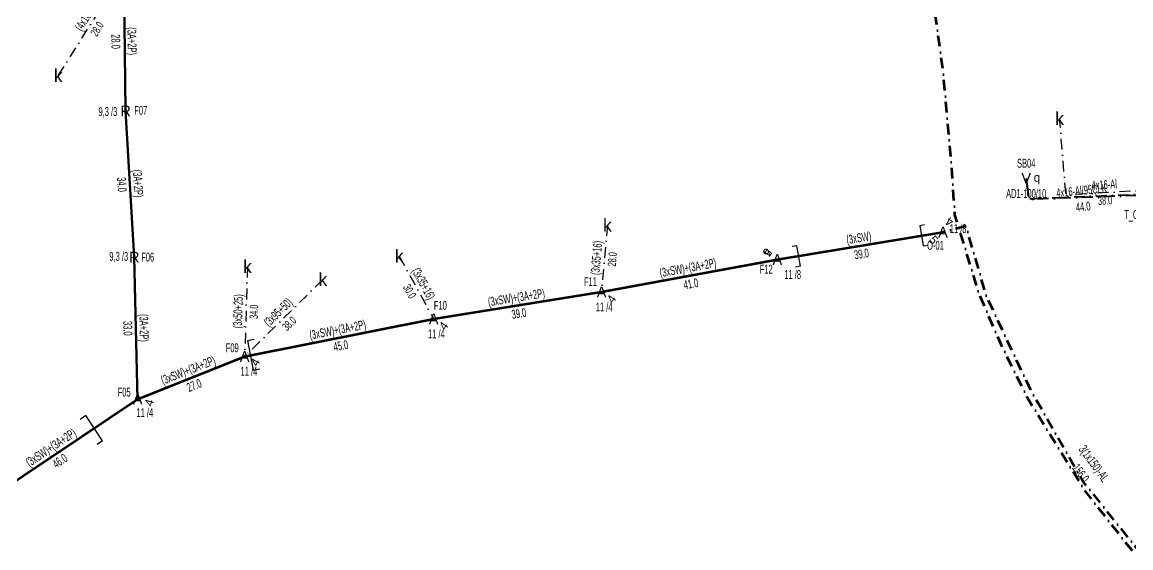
# Model space of a CAD drawing. Header units: millimetres. Extents: x 595692 to 597161, y 4087450 to 4088540.
# Drawn here: x 596431.2 to 596687.1, y 4087966.5 to 4088087.9 of the extents above; entities that cross this region are included whole.
import ezdxf
from ezdxf.enums import TextEntityAlignment as Align

# ---------------------------------------------------------------- set-up
doc = ezdxf.new("R2010")
doc.units = ezdxf.units.MM
doc.linetypes.add('DASHDOT', pattern=[5, 2.5, -1.25, 0, -1.25])
for name, color, linetype, lineweight in [('DIREK_AG_MEVCUT', 120, 'Continuous', 25), ('DIREK_AYD_YENI', 152, 'Continuous', 25), ('DIREK_BOX_YENI', 5, 'Continuous', 25), ('DIREK_OG_MEVCUT', 16, 'Continuous', 25), ('HAT_ABONE_YERALTI_MEVCUT', 56, 'DASHDOT', 30), ('HAT_ABONE_YERALTI_YENI', 30, 'DASHDOT', 30), ('HAT_AG_HAVAI_MEVCUT', 126, 'Continuous', 50), ('HAT_AYD_YERALTI_YENI', 4, 'DASHDOT', 40), ('HAT_ENH_YERALTI_YENI', 6, 'DASHDOT', 70), ('HAT_OG_HAVAI_MEVCUT', 48, 'Continuous', 70), ('HAT_OG_YERALTI_YENI', 1, 'DASHDOT', 70), ('KOFRE_ABONE_MEVCUT', 6, 'Continuous', 25)]:
    doc.layers.add(name, color=color, linetype=linetype, lineweight=lineweight)
doc.layers.add('NIA_AG', color=5, linetype='Continuous')
doc.layers.add('NIA_OG', color=6, linetype='Continuous')
doc.styles.add('Direk', font='B_CAD')
doc.styles.get("Standard").update_dxf_attribs({"font": 'Arial'})

# ---------------------------------------------------------------- blocks, each defined once
blk = doc.blocks.new('AG_NIA', base_point=(-64.4296, 129.8924))
at = {"layer": 'NIA_AG'}
for p, q in [((-64.429604, 132.292432), (-65.529604, 132.292432)), ((-64.429604, 127.492432), (-64.429604, 132.292432)), ((-64.429604, 127.492432), (-65.529604, 127.492432))]:
    blk.add_line(p, q, dxfattribs=at)
blk = doc.blocks.new('OG_NIA', base_point=(-43.6726, 128.9236))
at = {"layer": 'NIA_OG'}
for p, q in [((-43.672618, 132.403582), (-45.232618, 132.403582)), ((-43.672618, 125.443582), (-43.672618, 132.403582)), ((-43.672618, 125.443582), (-45.232618, 125.443582))]:
    blk.add_line(p, q, dxfattribs=at)

msp = doc.modelspace()

# ---------------------------------------------------------------- linework, layer by layer
at = {"layer": 'HAT_ABONE_YERALTI_MEVCUT', "flags": 128}
for points in [[(596439.473961, 4088075.512059), (596454.356034, 4088099.013494)], [(596566.27703, 4088040.982556), (596564.920132, 4088025.54998)], [(596518.213298, 4088033.83639), (596526.162309, 4088019.324575)], [(596483.174031, 4088031.415914), (596482.513269, 4088010.662969)], [(596500.578404, 4088028.419135), (596482.513269, 4088010.662969)]]:
    msp.add_lwpolyline(points, dxfattribs=at)
at = {"layer": 'HAT_ABONE_YERALTI_YENI', "flags": 128}
msp.add_lwpolyline([(596690.16187, 4088046.924351), (596690.042505, 4088049.004436), (596672.112323, 4088047.939831), (596670.682102, 4088065.61527)], dxfattribs=at)
at = {"layer": 'HAT_AG_HAVAI_MEVCUT'}
for p, q in [((596455.032201, 4088067.36025), (596454.672834, 4088095.780283)), ((596455.032201, 4088067.36025), (596457.032877, 4088033.592476)), ((596457.032877, 4088033.592476), (596457.811915, 4088000.822851))]:
    msp.add_line(p, q, dxfattribs=at)
at = {"layer": 'HAT_AYD_YERALTI_YENI', "flags": 128}
for points in [[(596712.939087, 4088017.153064), (596698.512649, 4088030.92566), (596689.084552, 4088040.425026), (596688.576584, 4088047.826854), (596663.661957, 4088046.9509), (596662.967097, 4088051.780992)], [(596662.967097, 4088051.780992), (596663.466777, 4088047.072051), (596695.216459, 4088048.334823), (596701.9289, 4088048.262256), (596701.931252, 4088047.076973)]]:
    msp.add_lwpolyline(points, dxfattribs=at)
at = {"layer": 'HAT_ENH_YERALTI_YENI', "flags": 128}
msp.add_lwpolyline([(596818.118225, 4087597.965498), (596823.882217, 4087598.088136), (596821.920007, 4087614.88956), (596817.133833, 4087630.203085), (596802.668463, 4087697.141719), (596799.637742, 4087714.60199), (596802.188615, 4087750.154782), (596805.696065, 4087761.79314), (596774.607301, 4087762.271429), (596750.214577, 4087760.677133), (596744.50194, 4087804.323142), (596724.306702, 4087913.128406), (596722.269706, 4087925.926487), (596692.413632, 4087959.46821), (596676.404356, 4087979.812856), (596663.331374, 4088000.968879), (596657.238753, 4088013.302431), (596652.058232, 4088025.179934), (596646.518396, 4088043.386139), (596645.689176, 4088055.277186), (596643.747804, 4088076.821015), (596641.122091, 4088095.71167), (596647.215176, 4088097.342213), (596647.202639, 4088165.663402), (596647.525737, 4088197.807725), (596647.353981, 4088203.690371), (596646.766, 4088206.403)], dxfattribs=at)
at = {"layer": 'HAT_OG_HAVAI_MEVCUT'}
for p, q in [((596605.5, 4088033.052), (596643.753, 4088039.368)), ((596564.920132, 4088025.54998), (596605.5, 4088033.052)), ((596526.162309, 4088019.324575), (596564.920132, 4088025.54998)), ((596482.513269, 4088010.662969), (596526.162309, 4088019.324575)), ((596457.811915, 4088000.822851), (596482.513269, 4088010.662969)), ((596419.824, 4087975.355), (596457.811915, 4088000.822851))]:
    msp.add_line(p, q, dxfattribs=at)
at = {"layer": 'HAT_OG_YERALTI_YENI', "flags": 128}
msp.add_lwpolyline([(596723.991, 4087945.694), (596713.771847, 4087936.558722), (596689.060712, 4087965.672037), (596676.070589, 4087981.848521), (596664.051342, 4088002.804814), (596653.749739, 4088024.6344), (596649.119197, 4088040.720433), (596643.753, 4088039.368)], dxfattribs=at)

# ---------------------------------------------------------------- block references
at = {"layer": 'NIA_AG'}
for p, rotation in [((596638.819792, 4088038.553472), 189.375589), ((596610.433208, 4088033.866528), 9.375589)]:
    msp.add_blockref('AG_NIA', p, dxfattribs=dict(at, rotation=rotation))
at = {"layer": 'NIA_OG'}
for p, rotation in [((596483.827228, 4088010.923707), 191.223825), ((596447.785443, 4087994.100905), 33.838683)]:
    msp.add_blockref('OG_NIA', p, dxfattribs=dict(at, rotation=rotation))

# ---------------------------------------------------------------- texts
at = {"layer": 'DIREK_AG_MEVCUT', "width": 0.53}
for s, p in [('9,3 /3', (596450.935876, 4088067.213082)), ('F07', (596458.529944, 4088067.485914)), ('9,3 /3', (596453.453022, 4088033.777894)), ('F06', (596460.135618, 4088033.605914))]:
    msp.add_text(s, height=2.05, dxfattribs=at).set_placement(p, align=Align.MIDDLE_CENTER)
at = {"layer": 'DIREK_AG_MEVCUT', "style": 'Direk'}
for p in [(596455.032201, 4088067.36025), (596457.032877, 4088033.592476)]:
    msp.add_text('R', height=2.5, dxfattribs=at).set_placement(p, align=Align.MIDDLE_CENTER)
at = {"layer": 'DIREK_AYD_YENI', "width": 0.53}
for s, p in [('SB04', (596662.967097, 4088055.280992)), ('AD1-100/10', (596662.967097, 4088048.280992))]:
    msp.add_text(s, height=2.05, dxfattribs=at).set_placement(p, align=Align.MIDDLE_CENTER)
at = {"layer": 'DIREK_AYD_YENI', "style": 'Direk'}
msp.add_text('V', height=2.5, dxfattribs=at).set_placement((596662.967097, 4088051.780992), align=Align.MIDDLE_CENTER)
at = {"layer": 'DIREK_AYD_YENI', "color": 4, "style": 'Direk'}
msp.add_text('q', height=2, dxfattribs=at).set_placement((596665.456971, 4088052.005775), align=Align.MIDDLE_CENTER)
at = {"layer": 'DIREK_BOX_YENI', "width": 0.53}
msp.add_text('T_GBOX_B', height=2.05, dxfattribs=at).set_placement((596690.16187, 4088043.424351), align=Align.MIDDLE_CENTER)
at = {"layer": 'DIREK_OG_MEVCUT', "color": 32, "style": 'Direk'}
for s, rotation, p in [('4', 508.109502, (596645.232233, 4088041.745366)), ('5', 309.598625, (596641.59552, 4088037.583265)), ('4', 234.924792, (596603.208484, 4088034.661023)), ('5', 234.924792, (596603.208484, 4088034.661023)), ('4', 414.799567, (596567.208126, 4088023.935952)), ('4', 415.174458, (596528.460814, 4088017.725552)), ('4', 421.47218, (596484.973308, 4088009.325729)), ('4', 432.779609, (596460.486399, 4087999.993916))]:
    msp.add_text(s, height=2, rotation=rotation, dxfattribs=at).set_placement(p, align=Align.MIDDLE_CENTER)
at = {"layer": 'DIREK_OG_MEVCUT', "style": 'Direk'}
for p in [(596643.753, 4088039.368), (596605.5, 4088033.052), (596564.920132, 4088025.54998), (596526.162309, 4088019.324575), (596482.513269, 4088010.662969), (596457.811915, 4088000.822851)]:
    msp.add_text('A', height=2.5, dxfattribs=at).set_placement(p, align=Align.MIDDLE_CENTER)
at = {"layer": 'DIREK_OG_MEVCUT', "width": 0.53}
for s, p in [('11 /8', (596647.248809, 4088040.182111)), ('O-01', (596642.015269, 4088036.329861)), ('F12', (596602.936007, 4088030.840156)), ('11 /8', (596609.044489, 4088029.576468)), ('F11', (596562.358306, 4088027.934732)), ('F10', (596527.701073, 4088022.468173)), ('11 /4', (596565.518401, 4088022.086215)), ('11 /4', (596526.78333, 4088015.864238)), ('F09', (596479.648044, 4088012.673065)), ('11 /4', (596483.512803, 4088007.28257)), ('F05', (596454.704553, 4088002.433536)), ('11 /4', (596459.462377, 4087997.689769))]:
    msp.add_text(s, height=2.05, dxfattribs=at).set_placement(p, align=Align.MIDDLE_CENTER)
at = {"layer": 'HAT_ABONE_YERALTI_MEVCUT', "lineweight": 30, "width": 0.53}
for s, rotation, p in [('(4x10)', 57.656332, (596446.196871, 4088087.717523)), ('(3x35+16)', 444.975235, (596564.751848, 4088033.340716)), ('(3x35+16)', 298.712224, (596522.933291, 4088026.988831)), ('(3x50+25)', 448.17635, (596481.99408, 4088021.066491)), ('(3x95+50)', 404.50582, (596490.950002, 4088020.147254))]:
    msp.add_text(s, height=2.05, rotation=rotation, dxfattribs=at).set_placement(p, align=Align.CENTER)
for s, rotation, p in [('28.0', 57.656332, (596447.633124, 4088086.808029)), ('28.0', 444.975235, (596566.445315, 4088033.19182)), ('30.0', 298.712224, (596521.442317, 4088026.172133)), ('34.0', 448.17635, (596483.693219, 4088021.012391)), ('38.0', 404.50582, (596492.141671, 4088018.934849))]:
    msp.add_text(s, height=1.9, rotation=rotation, dxfattribs=at).set_placement(p, align=Align.TOP_CENTER)
at = {"layer": 'HAT_ABONE_YERALTI_YENI', "lineweight": 30, "width": 0.53}
msp.add_text('4x16-Al', height=2.05, rotation=363.397948, dxfattribs=at).set_placement((596681.027034, 4088049.320639), align=Align.CENTER)
msp.add_text('38.0', height=1.9, rotation=363.397948, dxfattribs=at).set_placement((596681.127794, 4088047.623628), align=Align.TOP_CENTER)
at = {"layer": 'HAT_AG_HAVAI_MEVCUT', "lineweight": 30, "width": 0.53}
for rotation, p in [(271.410916, (596455.486104, 4088083.452545)), (273.390701, (596456.881051, 4088050.526636)), (271.361846, (596458.272156, 4088017.227865))]:
    msp.add_text('(3A+2P)', height=2.05, rotation=rotation, dxfattribs=at).set_placement(p, align=Align.CENTER)
for s, rotation, p in [('28.0', 271.410916, (596453.786619, 4088083.410686)), ('34.0', 273.390701, (596455.184027, 4088050.42609)), ('33.0', 271.361846, (596456.572636, 4088017.187462))]:
    msp.add_text(s, height=2.05, rotation=rotation, dxfattribs=at).set_placement(p, align=Align.TOP_CENTER)
at = {"layer": 'HAT_AYD_YERALTI_YENI', "lineweight": 30, "width": 0.53}
msp.add_text('4x16-Al/95ÇLK', height=2.05, rotation=5.820686, dxfattribs=at).set_placement((596675.837905, 4088047.970598), align=Align.CENTER)
msp.add_text('44.0', height=2.05, rotation=5.820686, dxfattribs=at).set_placement((596676.010311, 4088046.279363), align=Align.TOP_CENTER)
at = {"layer": 'HAT_OG_HAVAI_MEVCUT', "lineweight": 30, "width": 0.53}
for s, rotation, p in [('(3xSW)', 9.375538, (596624.487819, 4088037.048593)), ('(3xSW)+(3A+2P)', 10.474043, (596585.055545, 4088030.136827)), ('(3xSW)+(3A+2P)', 9.125088, (596545.406419, 4088023.27652)), ('(3xSW)+(3A+2P)', 11.223825, (596504.172343, 4088015.827515)), ('(3xSW)+(3A+2P)', 21.720532, (596469.848024, 4088006.53256)), ('(3xSW)+(3A+2P)', 33.838683, (596438.344629, 4087988.794943))]:
    msp.add_text(s, height=2.05, rotation=rotation, dxfattribs=at).set_placement(p, align=Align.CENTER)
for s, rotation, p in [('39.0', 9.375538, (596624.764758, 4088035.371302)), ('41.0', 10.474043, (596585.364588, 4088028.465153)), ('39.0', 9.125088, (596545.676023, 4088021.598035)), ('45.0', 11.223825, (596504.503235, 4088014.160029)), ('27.0', 21.720532, (596470.477159, 4088004.95326)), ('46.0', 33.838683, (596439.291285, 4087987.382908))]:
    msp.add_text(s, height=2.05, rotation=rotation, dxfattribs=at).set_placement(p, align=Align.TOP_CENTER)
at = {"layer": 'HAT_OG_YERALTI_YENI', "lineweight": 30, "width": 0.53}
msp.add_text('3(1x150)-AL', height=2.05, rotation=306.014704, dxfattribs=at).set_placement((596677.791751, 4087985.348563), align=Align.CENTER)
msp.add_text('156.0', height=2.05, rotation=306.014704, dxfattribs=at).set_placement((596676.416678, 4087984.348975), align=Align.TOP_CENTER)
at = {"layer": 'KOFRE_ABONE_MEVCUT', "style": 'Direk'}
for p in [(596439.473961, 4088075.512059), (596670.682102, 4088065.61527), (596566.27703, 4088040.982556), (596518.213298, 4088033.83639), (596483.174031, 4088031.415914), (596500.578404, 4088028.419135)]:
    msp.add_text('k', height=3, dxfattribs=at).set_placement(p, align=Align.MIDDLE_CENTER)

doc.saveas('drawing.dxf')
